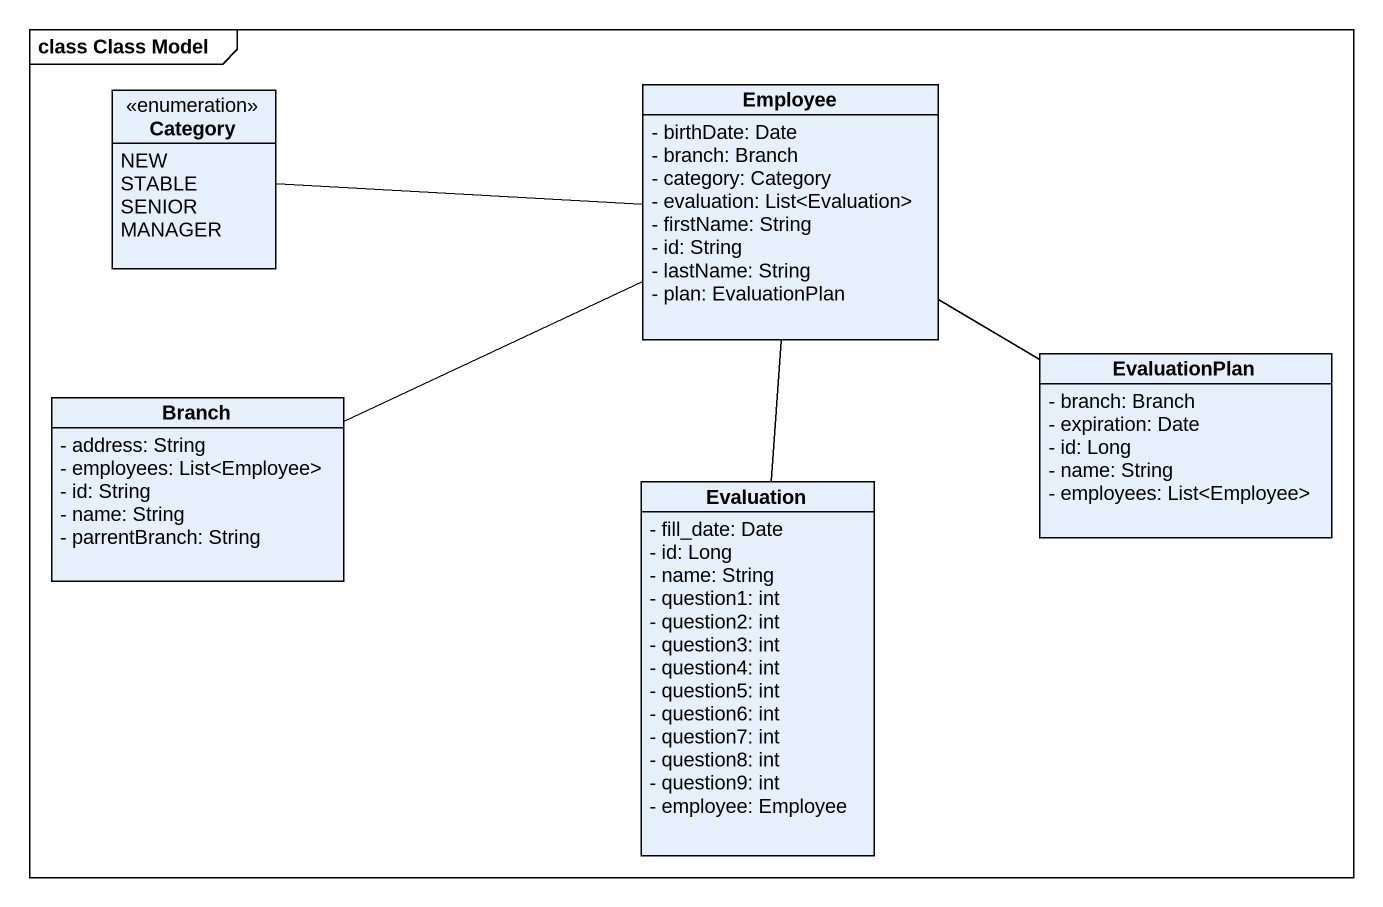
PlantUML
@startuml
mainframe class Class Model
hide circle
hide empty members
skinparam classAttributeIconSize 0
enum Category {
  NEW
  STABLE
  SENIOR
  MANAGER
}
class Employee {
  - birthDate: Date
  - branch: Branch
  - category: Category
  - evaluation: List<Evaluation>
  - firstName: String
  - id: String
  - lastName: String
  - plan: EvaluationPlan
}
class Branch {
  - address: String
  - employees: List<Employee>
  - id: String
  - name: String
  - parrentBranch: String
}
class EvaluationPlan {
  - branch: Branch
  - expiration: Date
  - id: Long
  - name: String
  - employees: List<Employee>
}
class Evaluation {
  - fill_date: Date
  - id: Long
  - name: String
  - question1: int
  - question2: int
  - question3: int
  - question4: int
  - question5: int
  - question6: int
  - question7: int
  - question8: int
  - question9: int
  - employee: Employee
}
Category -right- Employee
Branch -right- Employee
EvaluationPlan -left- Employee
Evaluation -up- Employee
@enduml
